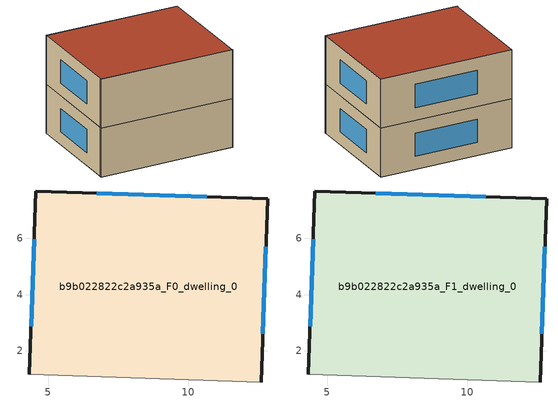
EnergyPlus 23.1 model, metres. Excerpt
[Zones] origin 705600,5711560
b9b022822c2a935a_F0_dwelling_0
 floor ground (EU_floor_Construction): 12.82,7.41 12.6,0.89 4.34,1.16 4.57,7.69 z0
 wall outside (EU_wall_Construction): 12.6,0.89 12.82,7.41 4.57,7.69 4.34,1.16 z0:3
 wall adiabatic (EU_wall_Construction): 4.34,1.16 12.6,0.89 z0:3
 window (EU_Window_Construction): 12.65,2.6 12.76,5.69 / 4.51,5.97 4.4,2.88 / 10.65,7.48 6.74,7.61 z0.79:2.21
b9b022822c2a935a_F1_dwelling_0
 floor to b9b022822c2a935a_F0_dwelling_0 (EU_floor_Construction): 12.82,7.41 12.6,0.89 4.34,1.16 4.57,7.69 z3
 wall outside (EU_wall_Construction): 12.6,0.89 12.82,7.41 4.57,7.69 4.34,1.16 z3:6
 wall adiabatic (EU_wall_Construction): 4.34,1.16 12.6,0.89 z3:6
 window (EU_Window_Construction): 12.65,2.6 12.76,5.69 / 4.51,5.97 4.4,2.88 / 10.65,7.48 6.74,7.61 z3.79:5.21
 roof outside (EU_roof_Construction): 12.6,0.89 12.82,7.41 4.57,7.69 4.34,1.16 z6
shading: 4.3,1.21 12.63,0.89 z0:6
[Building]
EU S2 Campaign: North Axis=0; Terrain=City; Solar Distribution=FullExterior
[Site:Location]
London: Latitude=51.5; Longitude=-0.5; Time Zone=0; Elevation=25
[SizingPeriod:WeatherFileDays]
AnnualSizingPeriod: Begin Month=1; Begin Day of Month=1; End Month=12; End Day of Month=31; Day of Week for Start Day=Monday; Use Weather File Daylight Saving Period=No; Use Weather File Rain and Snow Indicators=No
[MATERIAL]
EU_InternalMass_Material: Roughness=MediumRough; Thickness=0.1; Conductivity=1; Density=1800; Specific Heat=900; Thermal Absorptance=0.9; Solar Absorptance=0.7; Visible Absorptance=0.7
[MATERIAL:NOMASS] Roughness=MediumRough; Thermal Absorptance=0.9; Solar Absorptance=0.7; Visible Absorptance=0.7
Name | Thermal Resistance
EU_wall_NoMass | 0.555556
EU_roof_NoMass | 0.510204
EU_floor_NoMass | 1.68919
[WINDOWMATERIAL:SIMPLEGLAZINGSYSTEM]
EU_Window_SimpleGlazing: UFactor=3.96; Solar Heat Gain Coefficient=0.85; Visible Transmittance=0.85
[CONSTRUCTION]
EU_wall_Construction: EU_wall_NoMass
EU_roof_Construction: EU_roof_NoMass
EU_floor_Construction: EU_floor_NoMass
EU_Window_Construction: EU_Window_SimpleGlazing
EU_InternalMass_Construction: EU_InternalMass_Material
[ZONE] Type=1; Multiplier=1; Ceiling Height=autocalculate; Volume=161.752; Floor Area=autocalculate; Part of Total Floor Area=Yes
b9b022822c2a935a_F0_dwelling_0; b9b022822c2a935a_F1_dwelling_0
[INTERNALMASS] Construction=EU_InternalMass_Construction; Surface Area=53.9173
Name | Zone or ZoneList
b9b022822c2a935a_F0_dwelling_0_EU_InternalMass | b9b022822c2a935a_F0_dwelling_0
b9b022822c2a935a_F1_dwelling_0_EU_InternalMass | b9b022822c2a935a_F1_dwelling_0
[OTHEREQUIPMENT] Fuel Type=Electricity; Design Level Calculation Method=Watts/Area; Power per Zone Floor Area=1; Fraction Latent=0; Fraction Radiant=0; Fraction Lost=0; Carbon Dioxide Generation Rate=0; EndUse Subcategory=EU_Step8_InternalGains
Name | Zone or ZoneList or Space or SpaceList | Schedule
EU_Step8_InternalGain_b9b022822c2a935a_F0_dwelling_0_f000 | b9b022822c2a935a_F0_dwelling_0 | EU_Step8_GainSchedule_b9b022822c2a935a_F0_dwelling_0_f000
EU_Step8_InternalGain_b9b022822c2a935a_F1_dwelling_0_f000 | b9b022822c2a935a_F1_dwelling_0 | EU_Step8_GainSchedule_b9b022822c2a935a_F1_dwelling_0_f000
[ZONEVENTILATION:DESIGNFLOWRATE] Schedule=EU_AlwaysOn; Design Flow Rate Calculation Method=AirChanges/Hour; Air Changes per Hour=0.48; Ventilation Type=Natural; Fan Pressure Rise=0; Fan Total Efficiency=1; Constant Term Coefficient=1; Temperature Term Coefficient=0; Velocity Term Coefficient=0; Velocity Squared Term Coefficient=0; Minimum Indoor Temperature=-100; Maximum Indoor Temperature=100; Delta Temperature=-100; Minimum Outdoor Temperature=-100; Maximum Outdoor Temperature=100; Maximum Wind Speed=40
Name | Zone or ZoneList or Space or SpaceList
EU_ConstantAir_b9b022822c2a935a_F0_dwelling_0 | b9b022822c2a935a_F0_dwelling_0
EU_ConstantAir_b9b022822c2a935a_F1_dwelling_0 | b9b022822c2a935a_F1_dwelling_0
[HVACTEMPLATE:THERMOSTAT] Constant Heating Setpoint=20; Constant Cooling Setpoint=50
EU_HeatOnly_b9b022822c2a935a_F0_dwelling_0; EU_HeatOnly_b9b022822c2a935a_F1_dwelling_0
[HVACTEMPLATE:ZONE:IDEALLOADSAIRSYSTEM] System Availability Schedule=EU_AlwaysOn; Maximum Heating Supply Air Temperature=50; Minimum Cooling Supply Air Temperature=13; Maximum Heating Supply Air Humidity Ratio=0.0156; Minimum Cooling Supply Air Humidity Ratio=0.0077; Heating Limit=NoLimit; Cooling Limit=NoLimit; Heating Availability Schedule=EU_AlwaysOn; Cooling Availability Schedule=EU_CoolingOff; Dehumidification Control Type=ConstantSensibleHeatRatio; Cooling Sensible Heat Ratio=0.7; Dehumidification Setpoint=60; Humidification Control Type=None; Humidification Setpoint=30; Outdoor Air Method=None; Outdoor Air Flow Rate per Person=0.00944; Outdoor Air Flow Rate per Zone Floor Area=0; Outdoor Air Flow Rate per Zone=0; Demand Controlled Ventilation Type=None; Outdoor Air Economizer Type=NoEconomizer; Heat Recovery Type=None; Sensible Heat Recovery Effectiveness=0.7; Latent Heat Recovery Effectiveness=0.65
Name | Template Thermostat
b9b022822c2a935a_F0_dwelling_0 | EU_HeatOnly_b9b022822c2a935a_F0_dwelling_0
b9b022822c2a935a_F1_dwelling_0 | EU_HeatOnly_b9b022822c2a935a_F1_dwelling_0
[SIZING:ZONE] Zone Cooling Design Supply Air Temperature Input Method=SupplyAirTemperature; Zone Cooling Design Supply Air Temperature=13; Zone Heating Design Supply Air Temperature Input Method=SupplyAirTemperature; Zone Heating Design Supply Air Temperature=50; Zone Cooling Design Supply Air Humidity Ratio=0.008; Zone Heating Design Supply Air Humidity Ratio=0.008; Cooling Design Air Flow Method=DesignDay; Cooling Design Air Flow Rate=0; Cooling Minimum Air Flow per Zone Floor Area=0.000762; Cooling Minimum Air Flow=0; Cooling Minimum Air Flow Fraction=0.2; Heating Design Air Flow Method=DesignDay; Heating Design Air Flow Rate=0; Heating Maximum Air Flow per Zone Floor Area=0.002032; Heating Maximum Air Flow=0.141576; Heating Maximum Air Flow Fraction=0.3; Account for Dedicated Outdoor Air System=No; Dedicated Outdoor Air System Control Strategy=NeutralSupplyAir; Dedicated Outdoor Air Low Setpoint Temperature for Design=autosize; Dedicated Outdoor Air High Setpoint Temperature for Design=autosize; Zone Load Sizing Method=Sensible Load Only No Latent Load; Zone Latent Cooling Design Supply Air Humidity Ratio Input Method=HumidityRatioDifference; Zone Cooling Design Supply Air Humidity Ratio Difference=0.005; Zone Latent Heating Design Supply Air Humidity Ratio Input Method=HumidityRatioDifference; Zone Humidification Design Supply Air Humidity Ratio Difference=0.005
b9b022822c2a935a_F0_dwelling_0; b9b022822c2a935a_F1_dwelling_0
[SCHEDULE:CONSTANT]
Name | Hourly Value
EU_AlwaysOn | 1
EU_CoolingOff | 0
[SCHEDULE:FILE] Column Number=1; Rows to Skip at Top=0; Number of Hours of Data=8760; Column Separator=Comma; Interpolate to Timestep=No; Minutes per Item=60; Adjust Schedule for Daylight Savings=Yes
Name | File
EU_Step8_GainSchedule_b9b022822c2a935a_F0_dwelling_0_f000 | ../../schedules/b9b022822c2a935a/b9b022822c2a935a_F0_dwelling_0_f000_gain.csv
EU_Step8_GainSchedule_b9b022822c2a935a_F1_dwelling_0_f000 | ../../schedules/b9b022822c2a935a/b9b022822c2a935a_F1_dwelling_0_f000_gain.csv
